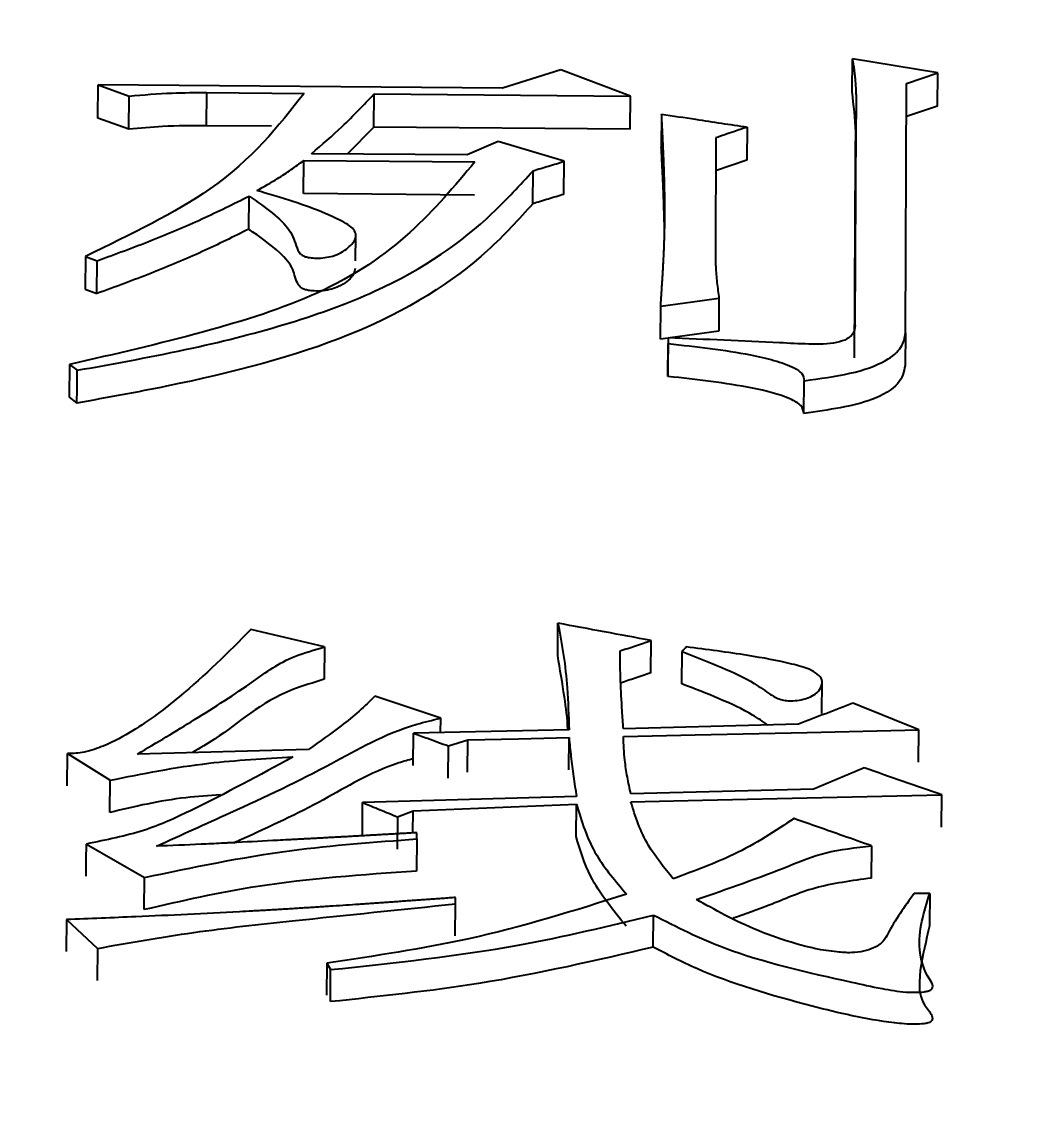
# Model space of a CAD drawing. Header units: millimetres. Extents: x 1726 to 4771, y 590 to 2743.
# Drawn here: x 2460.456 to 2463.289, y 2332.619 to 2335.676 of the extents above; entities that cross this region are included whole.
import ezdxf

# ---------------------------------------------------------------- set-up
doc = ezdxf.new("R2010")
doc.units = ezdxf.units.MM
doc.layers.add('AM_5', color=3, linetype='Continuous', lineweight=25)
doc.styles.add('SLDTEXTSTYLE1', font='txt.shx', dxfattribs={"width": 0.7, "bigfont": 'gbcbig.shx'})
doc.dimstyles.new('SLDDIMSTYLE12$0', dxfattribs={"dimtxt": 12, "dimasz": 10, "dimexe": 0, "dimexo": 0.0625, "dimgap": 0.875, "dimtad": 1, "dimdec": 1, "dimlfac": 1.8, "dimrnd": 1e-09, "dimzin": 12, "dimdsep": 46, "dimtxsty": 'SLDTEXTSTYLE1', "dimcen": 0.09, "dimdle": 8.16, "dimclrd": 3, "dimclre": 3, "dimadec": 0, "dimazin": 3, "dimtfac": 1, "dimtdec": 1, "dimtofl": 0, "dimtmove": 0, "dimatfit": 3, "dimfxl": 0, "dimfrac": 2, "dimtolj": 1, "dimlwd": 5, "dimlwe": 5, "dimarcsym": 0})

# ---------------------------------------------------------------- blocks, each defined once
blk = doc.blocks.new('*D50')
at = {"layer": 'AM_5', "color": 3, "lineweight": 5, "transparency": 16777216}
blk.add_line((2709.5179, 2483.6796), (2315.1182, 2483.6796), dxfattribs=at)
at = {"layer": 'AM_5', "color": 3, "linetype": 'Continuous', "lineweight": 5, "transparency": 16777216}
for p, q in [((2315.1182, 2473.6796), (2315.1182, 2159.8939)), ((2721.1936, 2149.8939), (2315.1182, 2149.8939))]:
    blk.add_line(p, q, dxfattribs=at)
at = {"layer": 'AM_5', "color": 3, "transparency": 16777216}
for points in [[(2313.4515, 2473.6796), (2316.7848, 2473.6796), (2315.1182, 2483.6796)], [(2313.4515, 2159.8939), (2316.7848, 2159.8939), (2315.1182, 2149.8939)]]:
    blk.add_solid(points, dxfattribs=at)
at = {"layer": 'Defpoints', "color": 0, "transparency": 16777216}
for p in [(2709.5804, 2483.6796), (2315.1182, 2149.8939), (2721.2561, 2149.8939)]:
    blk.add_point(p, dxfattribs=at)
at = {"layer": 'AM_5', "color": 0, "transparency": 16777216, "insert": (2300.5289, 2316.7867), "char_height": 12, "attachment_point": 5, "rotation": 90, "style": 'SLDTEXTSTYLE1'}
blk.add_mtext('\\A1;{\\H2.28571x;335}', dxfattribs=at)

msp = doc.modelspace()

# ---------------------------------------------------------------- linework, layer by layer
at = {"color": 7, "linetype": 'Continuous', "lineweight": 25}
for p, q in [((2462.7662, 2335.4814), (2462.767, 2335.5738)), ((2463.0048, 2335.5342), (2462.767, 2335.5738)), ((2461.9556, 2335.5429), (2461.7931, 2335.4915)), ((2462.1499, 2335.4696), (2461.9556, 2335.5429)), ((2462.9181, 2335.5048), (2463.0048, 2335.5342)), ((2463.004, 2335.4419), (2463.0048, 2335.5342)), ((2460.6673, 2335.4086), (2460.6681, 2335.5009)), ((2460.6681, 2335.5009), (2460.7545, 2335.4699)), ((2461.7931, 2335.4915), (2460.6681, 2335.5009)), ((2462.9147, 2334.811), (2462.9181, 2335.5048)), ((2460.7537, 2335.3777), (2460.7545, 2335.4699)), ((2460.9701, 2335.3872), (2460.9709, 2335.4794)), ((2460.9709, 2335.4794), (2461.2412, 2335.4772)), ((2461.4352, 2335.3833), (2461.436, 2335.4755)), ((2461.436, 2335.4755), (2462.1499, 2335.4696)), ((2462.1491, 2335.3774), (2462.1499, 2335.4696)), ((2463.004, 2335.4419), (2462.9173, 2335.4125)), ((2460.7537, 2335.3777), (2460.6673, 2335.4086)), ((2462.2362, 2335.4196), (2462.2354, 2335.3274)), ((2462.777, 2335.3922), (2462.7742, 2334.8321)), ((2462.7761, 2335.3001), (2462.777, 2335.3922)), ((2461.1509, 2335.3857), (2460.9701, 2335.3872)), ((2461.4352, 2335.3833), (2461.3622, 2335.3085)), ((2462.1491, 2335.3774), (2461.4352, 2335.3833)), ((2462.474, 2335.3833), (2462.4732, 2335.2912)), ((2461.7815, 2335.3433), (2461.6948, 2335.3057)), ((2461.9651, 2335.2881), (2461.7815, 2335.3433)), ((2462.3873, 2335.3535), (2462.3858, 2335.0364)), ((2461.6948, 2335.3057), (2461.2621, 2335.3093)), ((2462.7734, 2334.7407), (2462.7761, 2335.3001)), ((2461.2396, 2335.1983), (2461.2404, 2335.2903)), ((2461.2404, 2335.2903), (2461.7163, 2335.2863)), ((2461.9643, 2335.1961), (2461.9651, 2335.2881)), ((2462.4732, 2335.2912), (2462.3865, 2335.2614)), ((2461.8776, 2335.1699), (2461.8784, 2335.2619)), ((2461.0876, 2335.0994), (2461.0885, 2335.1913)), ((2461.7155, 2335.1943), (2461.2396, 2335.1983)), ((2461.3848, 2335.0114), (2461.3854, 2335.0821)), ((2460.6333, 2335.0236), (2460.6325, 2334.932)), ((2460.6333, 2335.0236), (2460.6657, 2335.0115)), ((2460.6649, 2334.9199), (2460.6657, 2335.0115)), ((2460.6325, 2334.932), (2460.6649, 2334.9199)), ((2462.3959, 2334.9065), (2462.3951, 2334.815)), ((2462.2328, 2334.7927), (2462.2336, 2334.8842)), ((2462.3951, 2334.815), (2462.2596, 2334.7964)), ((2462.9147, 2334.811), (2462.9139, 2334.7196)), ((2462.2548, 2334.7957), (2462.2328, 2334.7927)), ((2462.2548, 2334.7966), (2462.2539, 2334.7053)), ((2462.2539, 2334.6893), (2462.2547, 2334.7807)), ((2462.2548, 2334.7966), (2462.2547, 2334.7807)), ((2460.5885, 2334.7226), (2460.5877, 2334.6313)), ((2460.5885, 2334.7226), (2460.61, 2334.7064)), ((2462.632, 2334.5863), (2462.6328, 2334.6775)), ((2460.5877, 2334.6313), (2460.6092, 2334.6152)), ((2461.947, 2333.9122), (2461.9478, 2334.0025)), ((2461.2979, 2333.9364), (2461.0931, 2333.9844)), ((2461.2979, 2333.9364), (2461.2971, 2333.8462)), ((2462.2063, 2333.8638), (2462.2072, 2333.954)), ((2462.2927, 2333.8335), (2462.2935, 2333.9237)), ((2462.682, 2333.7509), (2462.6828, 2333.8416)), ((2461.6214, 2333.7383), (2461.4383, 2333.7994)), ((2461.6211, 2333.6976), (2461.6214, 2333.7383)), ((2461.5451, 2333.6061), (2461.5459, 2333.6959)), ((2461.9777, 2333.5939), (2461.9786, 2333.6838)), ((2462.9514, 2333.6157), (2462.9522, 2333.7056)), ((2461.2536, 2333.6512), (2460.7778, 2333.6379)), ((2461.6423, 2333.571), (2461.6431, 2333.6608)), ((2461.6965, 2333.5877), (2461.6973, 2333.6775)), ((2460.5821, 2333.5498), (2460.5829, 2333.6396)), ((2460.7007, 2333.4755), (2460.7015, 2333.5652)), ((2461.4035, 2333.4135), (2461.4043, 2333.5031)), ((2461.9984, 2333.4086), (2461.9992, 2333.4982)), ((2463.0154, 2333.4347), (2463.0162, 2333.5244)), ((2461.5014, 2333.4632), (2461.5448, 2333.4803)), ((2461.5442, 2333.4186), (2461.5448, 2333.4803)), ((2461.5014, 2333.4632), (2461.5006, 2333.3737)), ((2461.5552, 2333.4018), (2461.5553, 2333.4193)), ((2460.6356, 2333.3877), (2460.7974, 2333.2943)), ((2461.5552, 2333.4018), (2461.5544, 2333.3124)), ((2462.82, 2333.293), (2462.8208, 2333.3825)), ((2460.7966, 2333.205), (2460.7974, 2333.2943)), ((2461.6624, 2333.2212), (2461.6625, 2333.2388)), ((2462.9822, 2333.2498), (2462.9391, 2333.2502)), ((2462.9822, 2333.2498), (2462.9814, 2333.1605)), ((2461.6616, 2333.1319), (2461.6624, 2333.2212)), ((2460.5804, 2333.1772), (2460.5796, 2333.0881)), ((2460.5804, 2333.1772), (2460.6661, 2333.0971)), ((2462.213, 2333.1009), (2462.2138, 2333.1901)), ((2460.6661, 2333.0971), (2460.6653, 2333.0081)), ((2461.3045, 2333.0559), (2461.3037, 2332.9668)), ((2461.3045, 2333.0559), (2461.3152, 2333.038)), ((2461.3144, 2332.9491), (2461.3152, 2333.038))]:
    msp.add_line(p, q, dxfattribs=at)
at = {"color": 7, "linetype": 'Continuous', "lineweight": 25, "flags": 128}
for points in [[(2462.3959, 2334.9065), (2462.3489, 2334.9001), (2462.3019, 2334.8936), (2462.2336, 2334.8842)], [(2460.6092, 2334.6152), (2460.6096, 2334.656), (2460.6098, 2334.6812), (2460.61, 2334.7064)], [(2462.617, 2333.7213), (2462.3736, 2333.7147), (2462.1301, 2333.7082)], [(2461.9787, 2333.7052), (2461.7623, 2333.7006), (2461.5459, 2333.6959)], [(2461.6973, 2333.6775), (2461.8379, 2333.6807), (2461.9786, 2333.6838)], [(2462.13, 2333.6868), (2462.3295, 2333.6914), (2462.6409, 2333.6985), (2462.9522, 2333.7056)], [(2461.6431, 2333.6608), (2461.6702, 2333.6692), (2461.6973, 2333.6775)], [(2462.6593, 2333.5403), (2462.405, 2333.5338), (2462.1508, 2333.5272)], [(2461.9993, 2333.5198), (2461.7018, 2333.5115), (2461.4043, 2333.5031)], [(2461.5448, 2333.4803), (2461.772, 2333.4892), (2461.9992, 2333.4982)], [(2462.1507, 2333.5056), (2462.3502, 2333.5099), (2462.6832, 2333.5171), (2463.0162, 2333.5244)], [(2460.6348, 2333.2982), (2460.635, 2333.3208), (2460.6352, 2333.3434), (2460.6356, 2333.3877)]]:
    msp.add_lwpolyline(points, dxfattribs=at)
at = {"color": 7, "linetype": 'Continuous', "lineweight": 25}
for points, knots in [([(2462.767, 2335.5738), (2462.7675, 2335.5709), (2462.7684, 2335.5653), (2462.7695, 2335.5583), (2462.7704, 2335.5527), (2462.7713, 2335.5471), (2462.772, 2335.5415), (2462.7728, 2335.5358), (2462.7734, 2335.5302), (2462.774, 2335.5246), (2462.7746, 2335.5189), (2462.7749, 2335.5147), (2462.7754, 2335.5091), (2462.7758, 2335.5034), (2462.7762, 2335.4963), (2462.7765, 2335.4907), (2462.7768, 2335.485), (2462.777, 2335.4794), (2462.7772, 2335.4737), (2462.7773, 2335.4681), (2462.7774, 2335.4638), (2462.7774, 2335.4596), (2462.7775, 2335.4553), (2462.7775, 2335.4511), (2462.7775, 2335.4475), (2462.7775, 2335.4447), (2462.7775, 2335.4419), (2462.7775, 2335.439), (2462.7775, 2335.4362), (2462.7775, 2335.4333), (2462.7775, 2335.4305), (2462.7775, 2335.4277), (2462.7774, 2335.4248), (2462.7774, 2335.422), (2462.7774, 2335.4191), (2462.7773, 2335.4163), (2462.7773, 2335.4135), (2462.7773, 2335.4106), (2462.7772, 2335.4078), (2462.7772, 2335.4049), (2462.7771, 2335.4021), (2462.7771, 2335.3994), (2462.777, 2335.3961), (2462.777, 2335.3935), (2462.777, 2335.3922)], [0, 0, 0, 0, 0.046719, 0.093437, 0.116797, 0.140156, 0.186875, 0.210234, 0.233594, 0.280313, 0.303672, 0.327031, 0.350391, 0.397109, 0.420469, 0.467188, 0.490547, 0.513906, 0.560625, 0.583984, 0.607344, 0.630703, 0.654062, 0.677422, 0.700781, 0.712461, 0.72414, 0.7475, 0.759179, 0.770859, 0.794218, 0.805898, 0.817578, 0.840937, 0.852617, 0.864296, 0.887656, 0.899335, 0.911015, 0.934374, 0.946054, 0.957734, 0.978867, 1, 1, 1, 1]), ([(2461.2412, 2335.4772), (2461.1692, 2335.3855), (2461.0393, 2335.2202), (2460.7584, 2335.0842), (2460.6333, 2335.0236)], [0, 0, 0, 0, 0.554519, 1, 1, 1, 1]), ([(2460.7545, 2335.4699), (2460.7943, 2335.4733), (2460.8654, 2335.4794), (2460.9386, 2335.4794), (2460.9709, 2335.4794)], [0, 0, 0, 0, 0.558835, 1, 1, 1, 1]), ([(2461.2621, 2335.3093), (2461.2913, 2335.3345), (2461.3375, 2335.3745), (2461.3929, 2335.4303), (2461.4216, 2335.4604), (2461.436, 2335.4755)], [0, 0, 0, 0, 0.459907, 0.729904, 1, 1, 1, 1]), ([(2462.7761, 2335.3001), (2462.7767, 2335.3234), (2462.7784, 2335.3841), (2462.7708, 2335.4443), (2462.7662, 2335.4814)], [0, 0, 0, 0, 0.383201, 1, 1, 1, 1]), ([(2462.2336, 2334.8842), (2462.2337, 2334.8859), (2462.2339, 2334.8886), (2462.2341, 2334.8922), (2462.2343, 2334.8949), (2462.2345, 2334.8976), (2462.2347, 2334.9003), (2462.2348, 2334.9029), (2462.235, 2334.9056), (2462.2352, 2334.9083), (2462.2354, 2334.911), (2462.2355, 2334.9137), (2462.2358, 2334.9172), (2462.2361, 2334.9217), (2462.2364, 2334.9271), (2462.2368, 2334.9324), (2462.2371, 2334.9378), (2462.2375, 2334.9431), (2462.2378, 2334.9485), (2462.2382, 2334.9538), (2462.2386, 2334.9609), (2462.2392, 2334.9698), (2462.2398, 2334.9805), (2462.2404, 2334.9912), (2462.2409, 2335.0018), (2462.2417, 2335.016), (2462.2424, 2335.0302), (2462.2432, 2335.0479), (2462.2438, 2335.0656), (2462.2444, 2335.0868), (2462.2449, 2335.108), (2462.2451, 2335.1291), (2462.2452, 2335.1467), (2462.2452, 2335.1607), (2462.2451, 2335.1713), (2462.245, 2335.1818), (2462.2449, 2335.1923), (2462.2447, 2335.2028), (2462.2445, 2335.2133), (2462.2443, 2335.2238), (2462.244, 2335.2343), (2462.2438, 2335.2447), (2462.2433, 2335.2587), (2462.2429, 2335.2726), (2462.2424, 2335.2865), (2462.242, 2335.297), (2462.2415, 2335.3074), (2462.2412, 2335.3161), (2462.2409, 2335.323), (2462.2406, 2335.3282), (2462.2404, 2335.3334), (2462.2402, 2335.3386), (2462.2399, 2335.3438), (2462.2397, 2335.349), (2462.2394, 2335.3559), (2462.239, 2335.3628), (2462.2387, 2335.3697), (2462.2385, 2335.3749), (2462.2382, 2335.3801), (2462.2379, 2335.3853), (2462.2377, 2335.3904), (2462.2374, 2335.3956), (2462.2372, 2335.4008), (2462.2369, 2335.406), (2462.2366, 2335.4122), (2462.2364, 2335.4167), (2462.2362, 2335.4196)], [0, 0, 0, 0, 0.009839, 0.014759, 0.019678, 0.024598, 0.029518, 0.034437, 0.039357, 0.044276, 0.049196, 0.054116, 0.059035, 0.068874, 0.078714, 0.088553, 0.098392, 0.108231, 0.11807, 0.12791, 0.137749, 0.157427, 0.177105, 0.196784, 0.216462, 0.236141, 0.275497, 0.295176, 0.334533, 0.373889, 0.413246, 0.452603, 0.49196, 0.511638, 0.531317, 0.550995, 0.570673, 0.590352, 0.61003, 0.629709, 0.649387, 0.669065, 0.688744, 0.728101, 0.747779, 0.767457, 0.787136, 0.806814, 0.816653, 0.826493, 0.836332, 0.846171, 0.85601, 0.865849, 0.875689, 0.895367, 0.905206, 0.915045, 0.924884, 0.934724, 0.944563, 0.954402, 0.964241, 0.97408, 0.98392, 1, 1, 1, 1]), ([(2462.2362, 2335.4196), (2462.2678, 2335.4148), (2462.3232, 2335.4063), (2462.4024, 2335.3942), (2462.4502, 2335.387), (2462.474, 2335.3833)], [0, 0, 0, 0, 0.397994, 0.698997, 1, 1, 1, 1]), ([(2460.9701, 2335.3872), (2460.929, 2335.3871), (2460.8557, 2335.3869), (2460.7848, 2335.3805), (2460.7537, 2335.3777)], [0, 0, 0, 0, 0.561086, 1, 1, 1, 1]), ([(2462.474, 2335.3833), (2462.4616, 2335.3791), (2462.441, 2335.372), (2462.4121, 2335.362), (2462.3956, 2335.3564), (2462.3873, 2335.3535)], [0, 0, 0, 0, 0.428367, 0.714183, 1, 1, 1, 1]), ([(2462.2442, 2335.0807), (2462.2442, 2335.0839), (2462.2442, 2335.1012), (2462.2436, 2335.1253), (2462.2427, 2335.1603), (2462.2418, 2335.1881), (2462.2407, 2335.2159), (2462.2398, 2335.2367), (2462.239, 2335.254), (2462.2383, 2335.2679), (2462.2378, 2335.2783), (2462.2373, 2335.2886), (2462.2368, 2335.299), (2462.2362, 2335.3119), (2462.2357, 2335.3214), (2462.2354, 2335.3274)], [0, 0, 0, 0, 0.038552, 0.207591, 0.29211, 0.461148, 0.545667, 0.630187, 0.714706, 0.756965, 0.799225, 0.841484, 0.883744, 0.926003, 1, 1, 1, 1]), ([(2461.7163, 2335.2863), (2461.6048, 2335.1527), (2461.4011, 2334.9089), (2460.8415, 2334.7806), (2460.5885, 2334.7226)], [0, 0, 0, 0, 0.547825, 1, 1, 1, 1]), ([(2461.1102, 2335.2066), (2461.1297, 2335.2176), (2461.1632, 2335.2366), (2461.2057, 2335.2648), (2461.2288, 2335.2818), (2461.2404, 2335.2903)], [0, 0, 0, 0, 0.4098886, 0.7046525, 1, 1, 1, 1]), ([(2461.8785, 2335.2619), (2461.8929, 2335.2663), (2461.9218, 2335.275), (2461.9507, 2335.2837), (2461.9651, 2335.2881)], [0, 0, 0, 0, 0.5, 1, 1, 1, 1]), ([(2460.61, 2334.7064), (2460.7178, 2334.7258), (2461.021, 2334.7806), (2461.4706, 2334.9134), (2461.7355, 2335.1037), (2461.8423, 2335.2219), (2461.8784, 2335.2619)], [0, 0, 0, 0, 0.181249, 0.510223, 0.834429, 1, 1, 1, 1]), ([(2460.6657, 2335.0115), (2460.7161, 2335.03), (2460.8175, 2335.067), (2460.9588, 2335.1271), (2461.0452, 2335.1699), (2461.0885, 2335.1913)], [0, 0, 0, 0, 0.33078, 0.664698, 1, 1, 1, 1]), ([(2461.0885, 2335.1913), (2461.1106, 2335.1758), (2461.154, 2335.1456), (2461.2055, 2335.0973), (2461.2168, 2335.0595), (2461.2259, 2335.0359), (2461.2335, 2335.0277), (2461.2444, 2335.0224), (2461.258, 2335.0194), (2461.2769, 2335.0182), (2461.2995, 2335.0195), (2461.3246, 2335.0246), (2461.3538, 2335.0383), (2461.377, 2335.058), (2461.3883, 2335.0804), (2461.3791, 2335.1033), (2461.3092, 2335.1439), (2461.2104, 2335.177), (2461.1276, 2335.2014), (2461.1102, 2335.2066)], [0, 0, 0, 0, 0.119378, 0.233044, 0.347088, 0.372157, 0.392491, 0.404557, 0.416667, 0.432851, 0.454707, 0.476798, 0.507453, 0.574091, 0.621959, 0.658929, 0.726106, 0.942431, 1, 1, 1, 1]), ([(2461.9643, 2335.1961), (2461.9499, 2335.1917), (2461.921, 2335.183), (2461.8921, 2335.1743), (2461.8776, 2335.1699)], [0, 0, 0, 0, 0.5000001, 1, 1, 1, 1]), ([(2461.8776, 2335.17), (2461.8382, 2335.1262), (2461.7205, 2334.9954), (2461.4202, 2334.7989), (2460.9647, 2334.6792), (2460.6928, 2334.6302), (2460.6092, 2334.6152)], [0, 0, 0, 0, 0.181362, 0.542092, 0.85934, 1, 1, 1, 1]), ([(2461.0876, 2335.0994), (2461.045, 2335.0783), (2460.9592, 2335.0359), (2460.8179, 2334.9759), (2460.7159, 2334.9386), (2460.6649, 2334.9199)], [0, 0, 0, 0, 0.331031, 0.66482, 1, 1, 1, 1]), ([(2461.3838, 2334.9899), (2461.3819, 2334.9829), (2461.3771, 2334.9648), (2461.3511, 2334.9449), (2461.3193, 2334.9318), (2461.2952, 2334.9274), (2461.2723, 2334.9266), (2461.2544, 2334.9282), (2461.2422, 2334.9313), (2461.2318, 2334.9366), (2461.2164, 2334.9552), (2461.2152, 2334.9891), (2461.1686, 2335.0421), (2461.1182, 2335.0777), (2461.0876, 2335.0994)], [0, 0, 0, 0, 0.076362, 0.196841, 0.234824, 0.273142, 0.309164, 0.332271, 0.350931, 0.369591, 0.403218, 0.558378, 0.731456, 1, 1, 1, 1]), ([(2462.3858, 2335.0364), (2462.386, 2335.0227), (2462.3863, 2334.9943), (2462.3899, 2334.951), (2462.3939, 2334.9213), (2462.3959, 2334.9065)], [0, 0, 0, 0, 0.318332, 0.659091, 1, 1, 1, 1]), ([(2462.7744, 2334.8321), (2462.7738, 2334.8236), (2462.773, 2334.8101), (2462.7539, 2334.7929), (2462.7138, 2334.7788), (2462.6435, 2334.7788), (2462.4896, 2334.7869), (2462.3586, 2334.7923), (2462.2548, 2334.7966)], [0, 0, 0, 0, 0.10163, 0.162723, 0.225538, 0.354202, 0.488391, 1, 1, 1, 1]), ([(2462.6328, 2334.6775), (2462.6767, 2334.6831), (2462.763, 2334.6943), (2462.8594, 2334.7283), (2462.9084, 2334.7701), (2462.9126, 2334.7974), (2462.9147, 2334.811)], [0, 0, 0, 0, 0.2920999, 0.5740182, 0.7884708, 1, 1, 1, 1]), ([(2462.2547, 2334.7807), (2462.3328, 2334.7721), (2462.4352, 2334.7608), (2462.5503, 2334.7348), (2462.6003, 2334.7173), (2462.6304, 2334.697), (2462.6319, 2334.6842), (2462.6328, 2334.6775)], [0, 0, 0, 0, 0.498299, 0.652925, 0.808708, 0.899126, 1, 1, 1, 1]), ([(2462.9139, 2334.7196), (2462.9104, 2334.7024), (2462.9033, 2334.6674), (2462.811, 2334.6118), (2462.7006, 2334.596), (2462.632, 2334.5863)], [0, 0, 0, 0, 0.269848, 0.545951, 1, 1, 1, 1]), ([(2462.2539, 2334.7053), (2462.2539, 2334.7023), (2462.2539, 2334.697), (2462.2539, 2334.6917), (2462.2539, 2334.6893)], [0, 0, 0, 0, 0.56, 1, 1, 1, 1]), ([(2462.632, 2334.5863), (2462.6307, 2334.5937), (2462.6283, 2334.6089), (2462.5797, 2334.6359), (2462.4549, 2334.6671), (2462.3341, 2334.6805), (2462.2539, 2334.6893)], [0, 0, 0, 0, 0.11161, 0.226436, 0.486559, 1, 1, 1, 1]), ([(2461.9478, 2334.0025), (2461.9534, 2333.9726), (2461.9647, 2333.9128), (2461.9749, 2333.8138), (2461.9773, 2333.7443), (2461.9787, 2333.7052)], [0, 0, 0, 0, 0.304303, 0.608646, 1, 1, 1, 1]), ([(2462.2072, 2333.954), (2462.1639, 2333.9621), (2462.0775, 2333.9783), (2461.991, 2333.9944), (2461.9478, 2334.0025)], [0, 0, 0, 0, 0.4999998, 1, 1, 1, 1]), ([(2461.0931, 2333.9844), (2461.03, 2333.9212), (2460.9338, 2333.8248), (2460.7912, 2333.7166), (2460.6996, 2333.6656), (2460.643, 2333.6455), (2460.6072, 2333.6397), (2460.5911, 2333.6396), (2460.5829, 2333.6396)], [0, 0, 0, 0, 0.493284, 0.752435, 0.883694, 0.950802, 0.974829, 1, 1, 1, 1]), ([(2460.7778, 2333.6379), (2460.8312, 2333.67), (2460.9425, 2333.737), (2461.0857, 2333.8278), (2461.1861, 2333.9042), (2461.2698, 2333.9283), (2461.2979, 2333.9364)], [0, 0, 0, 0, 0.31366, 0.654046, 0.883874, 1, 1, 1, 1]), ([(2462.1205, 2333.9252), (2462.1349, 2333.93), (2462.1638, 2333.9396), (2462.1927, 2333.9492), (2462.2072, 2333.954)], [0, 0, 0, 0, 0.4999992, 1, 1, 1, 1]), ([(2462.1301, 2333.7082), (2462.1288, 2333.725), (2462.1254, 2333.7697), (2462.1216, 2333.8421), (2462.1208, 2333.8975), (2462.1205, 2333.9252)], [0, 0, 0, 0, 0.230465, 0.615194, 1, 1, 1, 1]), ([(2462.2935, 2333.9237), (2462.3307, 2333.9092), (2462.4016, 2333.8814), (2462.4871, 2333.8417), (2462.5307, 2333.809), (2462.5597, 2333.7915), (2462.5838, 2333.7864), (2462.6041, 2333.7862), (2462.6256, 2333.7891), (2462.6476, 2333.7954), (2462.6683, 2333.8069), (2462.6816, 2333.8241), (2462.6854, 2333.8437), (2462.6711, 2333.8612), (2462.6436, 2333.8771), (2462.5772, 2333.8949), (2462.4629, 2333.9162), (2462.3623, 2333.929), (2462.3044, 2333.9364)], [0, 0, 0, 0, 0.140265, 0.267253, 0.34565, 0.385196, 0.401729, 0.418248, 0.440927, 0.464428, 0.491888, 0.53456, 0.581082, 0.616632, 0.65201, 0.706896, 0.831302, 1, 1, 1, 1]), ([(2462.3044, 2333.9363), (2462.3035, 2333.9353), (2462.3012, 2333.9326), (2462.2976, 2333.9284), (2462.2949, 2333.9253), (2462.2935, 2333.9237)], [0, 0, 0, 0, 0.25891, 0.629455, 1, 1, 1, 1]), ([(2461.9752, 2333.7051), (2461.9752, 2333.7055), (2461.9743, 2333.7363), (2461.9652, 2333.8055), (2461.9535, 2333.8738), (2461.947, 2333.9122)], [0, 0, 0, 0, 0.006016, 0.441652, 1, 1, 1, 1]), ([(2462.2063, 2333.8638), (2462.1919, 2333.859), (2462.1639, 2333.8497), (2462.1359, 2333.8404), (2462.1224, 2333.8359)], [0, 0, 0, 0, 0.516571, 1, 1, 1, 1]), ([(2461.2971, 2333.8462), (2461.267, 2333.837), (2461.131, 2333.7959), (2461.0488, 2333.7119), (2460.9516, 2333.6545), (2460.9306, 2333.6422)], [0, 0, 0, 0, 0.18272, 0.824024, 1, 1, 1, 1]), ([(2462.5319, 2333.719), (2462.5181, 2333.7284), (2462.4793, 2333.7549), (2462.3973, 2333.7929), (2462.3277, 2333.8199), (2462.2927, 2333.8335)], [0, 0, 0, 0, 0.215132, 0.604902, 1, 1, 1, 1]), ([(2461.4383, 2333.7994), (2461.424, 2333.7854), (2461.3954, 2333.7573), (2461.3343, 2333.7077), (2461.2846, 2333.6729), (2461.2536, 2333.6512)], [0, 0, 0, 0, 0.273067, 0.546131, 1, 1, 1, 1]), ([(2462.7687, 2333.7798), (2462.7434, 2333.77), (2462.6929, 2333.7506), (2462.6423, 2333.731), (2462.617, 2333.7213)], [0, 0, 0, 0, 0.499998, 1, 1, 1, 1]), ([(2462.9522, 2333.7056), (2462.9217, 2333.718), (2462.8605, 2333.7428), (2462.7993, 2333.7674), (2462.7687, 2333.7798)], [0, 0, 0, 0, 0.5, 1, 1, 1, 1]), ([(2460.8302, 2333.3817), (2460.8987, 2333.4127), (2461.0655, 2333.488), (2461.3063, 2333.6001), (2461.4757, 2333.7026), (2461.5989, 2333.7327), (2461.6214, 2333.7383)], [0, 0, 0, 0, 0.257956, 0.627877, 0.931924, 1, 1, 1, 1]), ([(2461.5459, 2333.6959), (2461.5589, 2333.6913), (2461.5816, 2333.6831), (2461.6139, 2333.6714), (2461.6334, 2333.6643), (2461.6431, 2333.6608)], [0, 0, 0, 0, 0.400146, 0.700073, 1, 1, 1, 1]), ([(2461.9786, 2333.6838), (2461.9803, 2333.6663), (2461.9838, 2333.6304), (2461.9907, 2333.5758), (2461.9965, 2333.5385), (2461.9993, 2333.5198)], [0, 0, 0, 0, 0.320034, 0.659996, 1, 1, 1, 1]), ([(2462.1508, 2333.5272), (2462.1473, 2333.5429), (2462.1404, 2333.5742), (2462.1322, 2333.6275), (2462.1308, 2333.6649), (2462.13, 2333.6868)], [0, 0, 0, 0, 0.293913, 0.587864, 1, 1, 1, 1]), ([(2460.5829, 2333.6396), (2460.6026, 2333.6272), (2460.6422, 2333.6025), (2460.6817, 2333.5776), (2460.7015, 2333.5652)], [0, 0, 0, 0, 0.500003, 1, 1, 1, 1]), ([(2461.2102, 2333.63), (2461.1171, 2333.5793), (2460.9869, 2333.5085), (2460.8002, 2333.4213), (2460.6908, 2333.3989), (2460.6356, 2333.3877)], [0, 0, 0, 0, 0.555127, 0.77558, 1, 1, 1, 1]), ([(2460.7015, 2333.5652), (2460.7915, 2333.5834), (2460.9537, 2333.6161), (2461.1312, 2333.6258), (2461.2102, 2333.63)], [0, 0, 0, 0, 0.55469, 1, 1, 1, 1]), ([(2461.5453, 2333.6255), (2461.5317, 2333.6215), (2461.4308, 2333.5921), (2461.2958, 2333.505), (2461.1397, 2333.4332), (2461.0543, 2333.3944), (2461.048, 2333.3915)], [0, 0, 0, 0, 0.067054, 0.497914, 0.962903, 1, 1, 1, 1]), ([(2462.8002, 2333.5996), (2462.7767, 2333.5897), (2462.7298, 2333.57), (2462.6828, 2333.5502), (2462.6593, 2333.5403)], [0, 0, 0, 0, 0.499998, 1, 1, 1, 1]), ([(2463.0162, 2333.5244), (2462.9802, 2333.5369), (2462.9082, 2333.562), (2462.8362, 2333.587), (2462.8002, 2333.5996)], [0, 0, 0, 0, 0.5, 1, 1, 1, 1]), ([(2461.0085, 2333.5243), (2460.9761, 2333.5222), (2460.8667, 2333.5152), (2460.7693, 2333.4919), (2460.7007, 2333.4755)], [0, 0, 0, 0, 0.296446, 1, 1, 1, 1]), ([(2461.4043, 2333.5031), (2461.4205, 2333.4965), (2461.4528, 2333.4832), (2461.4852, 2333.4699), (2461.5014, 2333.4632)], [0, 0, 0, 0, 0.499999, 1, 1, 1, 1]), ([(2461.9992, 2333.4982), (2462.0136, 2333.4506), (2462.0392, 2333.3654), (2462.1081, 2333.284), (2462.1385, 2333.2481)], [0, 0, 0, 0, 0.558486, 1, 1, 1, 1]), ([(2462.2685, 2333.2909), (2462.2437, 2333.3216), (2462.203, 2333.3719), (2462.1692, 2333.4443), (2462.1569, 2333.4851), (2462.1507, 2333.5056)], [0, 0, 0, 0, 0.438459, 0.718604, 1, 1, 1, 1]), ([(2462.6047, 2333.4584), (2462.5521, 2333.4236), (2462.4573, 2333.3609), (2462.3267, 2333.3125), (2462.2685, 2333.2909)], [0, 0, 0, 0, 0.554889, 1, 1, 1, 1]), ([(2462.8207, 2333.3826), (2462.7941, 2333.3919), (2462.7448, 2333.4093), (2462.6728, 2333.4346), (2462.6274, 2333.4505), (2462.6047, 2333.4584)], [0, 0, 0, 0, 0.36988, 0.68494, 1, 1, 1, 1]), ([(2461.5553, 2333.4193), (2461.5529, 2333.4191), (2461.5482, 2333.4189), (2461.5411, 2333.4185), (2461.5351, 2333.4181), (2461.5292, 2333.4178), (2461.5233, 2333.4174), (2461.5174, 2333.4171), (2461.5115, 2333.4168), (2461.5067, 2333.4165), (2461.4985, 2333.416), (2461.4902, 2333.4155), (2461.4783, 2333.4149), (2461.4689, 2333.4143), (2461.457, 2333.4137), (2461.4476, 2333.4131), (2461.4357, 2333.4124), (2461.4239, 2333.4118), (2461.4121, 2333.4111), (2461.4002, 2333.4104), (2461.3884, 2333.4098), (2461.3766, 2333.4091), (2461.3647, 2333.4084), (2461.3553, 2333.4079), (2461.3434, 2333.4072), (2461.3339, 2333.4067), (2461.3221, 2333.4061), (2461.3103, 2333.4054), (2461.2984, 2333.4048), (2461.2866, 2333.4041), (2461.2771, 2333.4036), (2461.2653, 2333.403), (2461.2534, 2333.4023), (2461.2416, 2333.4017), (2461.2297, 2333.4011), (2461.2202, 2333.4006), (2461.2084, 2333.3999), (2461.1918, 2333.3991), (2461.1397, 2333.3964), (2461.0875, 2333.3936), (2461.0401, 2333.3911), (2461.0259, 2333.3904), (2460.9974, 2333.389), (2460.9323, 2333.3859), (2460.8717, 2333.3834), (2460.8303, 2333.3817)], [0, 0, 0, 0, 0.009808, 0.019616, 0.029425, 0.034329, 0.044137, 0.053945, 0.058849, 0.068658, 0.073562, 0.093178, 0.102986, 0.122603, 0.132411, 0.152028, 0.161836, 0.181452, 0.201069, 0.210877, 0.230494, 0.25011, 0.259918, 0.279535, 0.289343, 0.308959, 0.318768, 0.338384, 0.358001, 0.367809, 0.387425, 0.397234, 0.41685, 0.436466, 0.446275, 0.465891, 0.475699, 0.495316, 0.534549, 0.691481, 0.711097, 0.730714, 0.75033, 0.828797, 1, 1, 1, 1]), ([(2462.1377, 2333.1587), (2462.1005, 2333.2046), (2462.0342, 2333.2863), (2462.0093, 2333.3712), (2461.9984, 2333.4085)], [0, 0, 0, 0, 0.561177, 1, 1, 1, 1]), ([(2460.7974, 2333.2943), (2460.9315, 2333.3227), (2461.1732, 2333.3738), (2461.4375, 2333.3932), (2461.5552, 2333.4018)], [0, 0, 0, 0, 0.554954, 1, 1, 1, 1]), ([(2462.3331, 2333.2332), (2462.4205, 2333.2634), (2462.5422, 2333.3055), (2462.689, 2333.3682), (2462.7765, 2333.3777), (2462.8207, 2333.3825)], [0, 0, 0, 0, 0.557182, 0.776269, 1, 1, 1, 1]), ([(2461.5544, 2333.3123), (2461.4039, 2333.302), (2461.1379, 2333.2836), (2460.9, 2333.2288), (2460.7966, 2333.205)], [0, 0, 0, 0, 0.5652892, 1, 1, 1, 1]), ([(2462.8199, 2333.293), (2462.7653, 2333.2855), (2462.6567, 2333.2705), (2462.5471, 2333.2196), (2462.4691, 2333.1927), (2462.4349, 2333.1809)], [0, 0, 0, 0, 0.362585, 0.720455, 1, 1, 1, 1]), ([(2461.6625, 2333.2388), (2461.6595, 2333.2386), (2461.6535, 2333.2381), (2461.6446, 2333.2375), (2461.6356, 2333.2368), (2461.6267, 2333.2362), (2461.6177, 2333.2356), (2461.6087, 2333.2349), (2461.5998, 2333.2343), (2461.5908, 2333.2336), (2461.5819, 2333.233), (2461.5729, 2333.2323), (2461.561, 2333.2315), (2461.5461, 2333.2304), (2461.5312, 2333.2293), (2461.5162, 2333.2283), (2461.5013, 2333.2272), (2461.4834, 2333.226), (2461.4655, 2333.2247), (2461.4476, 2333.2234), (2461.4296, 2333.2222), (2461.4117, 2333.221), (2461.3878, 2333.2193), (2461.3579, 2333.2173), (2461.328, 2333.2153), (2461.3041, 2333.2137), (2461.2862, 2333.2125), (2461.2682, 2333.2113), (2461.2502, 2333.2102), (2461.2323, 2333.2091), (2461.2143, 2333.2079), (2461.1964, 2333.2068), (2461.1784, 2333.2057), (2461.1604, 2333.2046), (2461.1424, 2333.2036), (2461.1244, 2333.2025), (2461.1094, 2333.2017), (2461.0884, 2333.2005), (2461.0254, 2333.197), (2460.9172, 2333.1915), (2460.7568, 2333.1844), (2460.6445, 2333.1798), (2460.5804, 2333.1772)], [0, 0, 0, 0, 0.008314, 0.016628, 0.024942, 0.033256, 0.04157, 0.049884, 0.058198, 0.066512, 0.074827, 0.083141, 0.091455, 0.108083, 0.124711, 0.133025, 0.149653, 0.166281, 0.182909, 0.199537, 0.216166, 0.232794, 0.249422, 0.282678, 0.315934, 0.332562, 0.349191, 0.365819, 0.382447, 0.399075, 0.415703, 0.432331, 0.448959, 0.465587, 0.482216, 0.498844, 0.515472, 0.523786, 0.557042, 0.690072, 0.823098, 1, 1, 1, 1]), ([(2462.1385, 2333.2481), (2461.9951, 2333.2027), (2461.7372, 2333.121), (2461.4376, 2333.0759), (2461.3045, 2333.0559)], [0, 0, 0, 0, 0.555779, 1, 1, 1, 1]), ([(2462.2138, 2333.1901), (2462.2773, 2333.1576), (2462.4313, 2333.0787), (2462.6708, 2333.0237), (2462.8417, 2332.9864), (2462.9009, 2332.9761), (2462.9409, 2332.9746), (2462.9617, 2332.9754), (2462.977, 2332.9781), (2462.9854, 2332.9812), (2462.9903, 2332.9861), (2462.9918, 2332.9961), (2462.967, 2333.0316), (2462.9413, 2333.1186), (2462.9661, 2333.198), (2462.9822, 2333.2498)], [0, 0, 0, 0, 0.18643, 0.452553, 0.51374, 0.559549, 0.574941, 0.592678, 0.599953, 0.607307, 0.613653, 0.622621, 0.650043, 0.772099, 1, 1, 1, 1]), ([(2462.9392, 2333.2501), (2462.9125, 2333.2131), (2462.8809, 2333.1692), (2462.8551, 2333.1164), (2462.831, 2333.0994), (2462.7994, 2333.0886), (2462.7631, 2333.0841), (2462.6962, 2333.0886), (2462.5653, 2333.1181), (2462.4404, 2333.1731), (2462.359, 2333.2187), (2462.3331, 2333.2332)], [0, 0, 0, 0, 0.266852, 0.315952, 0.365722, 0.40082, 0.436128, 0.478331, 0.60435, 0.873952, 1, 1, 1, 1]), ([(2460.6661, 2333.0971), (2460.7548, 2333.1129), (2460.9313, 2333.1443), (2461.2678, 2333.1802), (2461.5111, 2333.2055), (2461.6623, 2333.2212)], [0, 0, 0, 0, 0.276136, 0.550092, 1, 1, 1, 1]), ([(2461.3152, 2333.038), (2461.4925, 2333.0569), (2461.8073, 2333.0906), (2462.0903, 2333.1599), (2462.2138, 2333.1901)], [0, 0, 0, 0, 0.563398, 1, 1, 1, 1]), ([(2462.9814, 2333.1604), (2462.9792, 2333.1501), (2462.9681, 2333.0982), (2462.9494, 2333.0255), (2462.9556, 2332.9502), (2462.986, 2332.9179), (2462.9905, 2332.9028), (2462.9892, 2332.8968), (2462.9849, 2332.8926), (2462.9773, 2332.8894), (2462.9626, 2332.8865), (2462.9302, 2332.8851), (2462.8204, 2332.8957), (2462.6109, 2332.9452), (2462.3777, 2333.0145), (2462.2523, 2333.0803), (2462.213, 2333.1009)], [0, 0, 0, 0, 0.045786, 0.228952, 0.32122, 0.367005, 0.3784, 0.386704, 0.392495, 0.3983, 0.406948, 0.423701, 0.461575, 0.625076, 0.88271, 1, 1, 1, 1]), ([(2462.213, 2333.1009), (2462.0539, 2333.0636), (2461.768, 2332.9967), (2461.4538, 2332.9636), (2461.3144, 2332.9489)], [0, 0, 0, 0, 0.55649, 1, 1, 1, 1])]:
    msp.add_open_spline(points, degree=3, knots=knots, dxfattribs=at)

# ---------------------------------------------------------------- dimensions: what is measured, and where the dimension line sits
at = {"layer": 'AM_5'}
dim = msp.add_linear_dim(base=(2315.1182, 2149.8939), p1=(2709.5804, 2483.6796), p2=(2721.2561, 2149.8939), angle=90, text='{\\H2.28571x;335}', dimstyle='SLDDIMSTYLE12$0', override={"dimlfac": 1}, dxfattribs=at)
dim.commit()
dim.dimension.update_dxf_attribs({"geometry": '*D50', "text_midpoint": (2300.5289, 2316.7867)})

doc.saveas('drawing.dxf')
